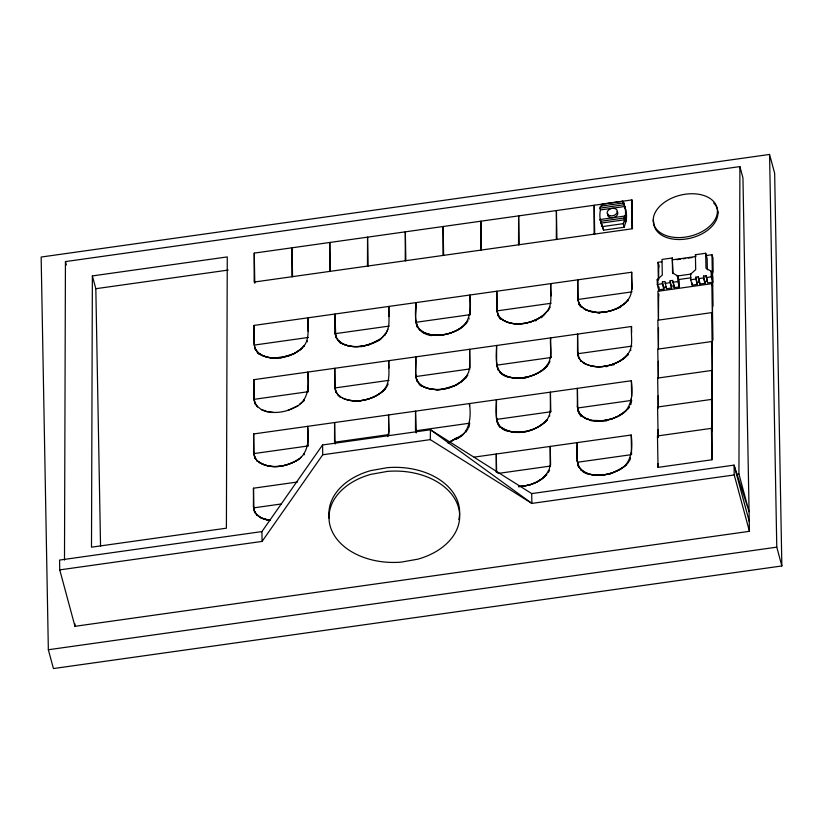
<?xml version="1.0" encoding="UTF-8"?>
<svg xmlns="http://www.w3.org/2000/svg" width="823" height="823" viewBox="0 0 823 823"><rect width="100%" height="100%" fill="white"/><g stroke="black" fill="none" stroke-linecap="round" stroke-linejoin="round"><path stroke-width="1.23" d="M64.492 560.093L65.439 261.591L739.908 166.596L742.953 177.881L749.434 531.319L74.975 626.313L59.75 569.886L59.565 560.072L261.909 531.586L322.554 444.965L430.46 429.76L531.699 493.594L734.044 465.129L749.074 511.68L738.931 474.058L739.908 166.596M92.371 275.921L91.497 547.182L226.397 528.181L227.271 256.92L92.371 275.921L95.828 288.708L100.55 546.112M254.328 510.846L257.27 515.589L254.646 511.937L253.433 506.289L253.484 488.204L297.628 481.99M254.502 456.58L257.434 461.302L254.811 457.67L253.597 452.033L253.659 433.947L631.354 380.74L631.653 396.696M253.772 397.766L254.914 403.476L253.772 397.766L253.834 379.681L631.529 326.484L631.642 332.626M632.023 289.408L631.704 272.228L254.009 325.424L253.947 343.51L255.161 349.158M254.245 253.114L254.153 282.052L631.848 228.845L631.941 199.917L254.245 253.114L254.801 283.277M291.918 276.723L292.011 247.795L292.546 276.693M298.79 459.172C287.145 466.61 270.644 469.799 258.443 461.898C268.874 469.069 283.153 467.341 294.017 461.991C308.337 456.076 309.386 439.677 307.617 426.345L307.977 445.984L254.019 453.576L253.597 452.033M254.677 402.324L257.362 406.305L261.632 409.916C272.084 414.216 284.264 412.755 294.192 407.735C308.512 401.819 309.561 385.421 307.792 372.089L308.152 391.717L254.194 399.32L255.202 404.268M329.694 271.405L329.786 242.476L330.311 271.374M335.218 444.039L334.539 440.634L334.591 422.549L334.951 442.177L388.909 434.575L388.549 414.946L388.868 432.126M334.714 386.368L334.766 368.282L335.126 387.921L335.928 392.015L338.51 395.575L335.619 390.925L334.714 386.368L335.887 391.635M389.073 316.248L388.898 306.423C388.003 315.569 391.347 326.155 385.195 334.066C381.347 339.714 374.99 342.512 368.786 344.796C358.951 347.676 347.224 347.862 338.726 341.411C332.317 333.757 335.702 323.13 334.94 314.026L335.784 336.658L340.3 343.078M367.459 266.086L367.552 237.147L368.087 266.055M405.235 260.768L405.328 231.829L405.852 260.737M416.15 432.641L415.471 429.225L415.533 411.14L416.284 432.826M415.646 374.969L415.708 356.884C417.148 366.41 412.488 378.796 421.067 385.936L416.551 379.526L415.646 374.969L417.076 381.471M416.726 325.26C417.24 328.778 430.913 337.708 419.401 329.241C412.57 322.338 417.292 311.104 415.872 302.627C415.131 317.987 413.465 332.554 431.396 335.63M443 255.449L443.093 226.51L443.628 255.418M429.328 334.508C442.167 336.7 457.382 333.192 466.137 322.667L466.302 323.439C455.448 334.107 437.877 338.695 423.68 332.389C434.05 337.399 446.2 335.373 456.302 330.712C470.735 325.075 471.414 308.121 469.83 295.025L470.19 314.664L416.232 322.256L415.821 320.713M480.776 250.13L480.869 221.192L481.393 250.099M496.238 472.093L496.29 454.008L496.629 472.412M496.413 417.827L496.464 399.741C495.878 411.315 493.728 430.038 509.879 431.478C522.955 433.639 537.357 429.956 546.863 420.481L549.435 415.039L550.361 410.235L550.422 392.139L550.782 411.778L496.825 419.38L496.413 417.827L497.617 423.434M497.802 369.218L496.578 363.571L496.639 345.485C496.043 357.1 493.923 375.844 510.085 377.366C522.77 379.475 536.822 376.121 546.194 367.068M496.753 309.314L496.814 291.229L497.174 310.857L497.977 314.962L500.6 318.604L497.658 313.861L496.753 309.314L498.182 315.816L500.415 319.293M518.541 244.812L518.634 215.873L519.169 244.77M497.483 368.118C503.655 379.825 519.395 379.465 530.485 376.255C536.73 374.054 542.81 370.669 546.894 365.391C553.107 357.583 549.661 346.967 550.597 337.883L550.957 357.521L496.999 365.124L496.578 363.571M556.317 239.483L556.41 210.554L556.934 239.452M578.384 466.343L577.17 460.695L577.232 442.599C576.635 454.224 574.516 472.958 590.677 474.49C603.393 477.042 617.384 473.153 626.787 464.193M577.345 406.428L577.407 388.343L577.767 407.982L578.559 412.066L581.182 415.697L578.25 410.986L577.345 406.428L578.775 412.93L580.997 416.417M577.52 352.172L577.571 334.087L577.931 353.715L578.734 357.82L581.357 361.462L578.425 356.719L577.52 352.172L578.569 356.092M577.695 297.916L577.746 279.83L578.106 299.459L578.908 303.564L581.532 307.205L578.6 302.463L577.695 297.916L579.125 304.417L580.236 306.156M594.083 234.164L594.175 205.236L594.71 234.133M626.766 464.131C626.149 467.711 596.562 479.449 617.589 470.653C631.91 464.738 632.959 448.34 631.19 435.007L474.223 457.115M581.141 415.615L580.925 414.967C591.099 423.773 606.458 421.952 617.764 416.397C632.085 410.482 633.134 394.073 631.354 380.74M631.529 326.484C630.644 335.63 633.977 346.216 627.836 354.127C623.988 359.733 617.682 362.593 611.448 364.712C602.045 367.665 590.77 367.974 582.396 362.141C596.654 370.947 617.024 366.41 627.836 354.127L628 354.898L627.836 354.127M631.704 272.228C630.819 281.363 634.152 291.959 628 299.86C624.163 305.508 617.795 308.316 611.592 310.6C602.518 313.193 591.881 313.697 583.61 308.553M705.712 255.614L711.988 254.739L712.656 257.218L711.998 459.769L658.05 467.371L658.061 463.596M658.163 429.627L658.143 437.178L657.567 407.015L711.525 399.412L712.193 401.891L711.617 370.473L657.659 378.076L658.184 406.984M658.246 406.984L658.277 395.657M658.338 378.138L658.39 361.246M658.493 327.719L658.431 349.106L657.844 320.209L711.802 312.606L712.471 315.086M658.616 291.239L658.626 286.209M658.647 279.913L658.698 264.821L658.03 262.331L661.795 261.807M531.699 493.594L531.874 503.409L430.285 439.626L430.46 429.76L531.874 503.409L734.229 474.943L749.434 531.319M500.384 372.778L500.168 372.109L500.425 372.86C513.501 381.759 530.187 378.405 542.727 370.185L547.069 366.297M591.017 365.968C603.66 368.488 618.011 364.404 627.136 355.67M280.869 357.799L294.428 353.509L302.257 348.18C290.21 358.334 271.364 362.12 257.784 352.81L257.64 352.388M501.629 319.283C514.889 327.791 532.913 323.706 544.631 314.376M579.125 304.417L581.491 307.123L581.275 306.444C592.478 316.114 608.351 312.411 620.604 307.174M449.379 441.92C474.892 427.61 424.658 456.806 463.349 434.256M631.385 402.468L631.303 398.826M611.427 364.856L613.865 364.815M280.88 357.604L273.884 358.17L287.875 356.061M368.786 344.796L381.028 338.726L385.195 334.066L385.411 334.735M500.559 318.522L500.343 317.843C508.48 325.27 520.938 324.879 530.681 321.855C536.874 319.633 543.252 316.906 547.069 311.269C553.21 303.358 549.877 292.772 550.772 283.626L550.999 295.899M597.632 312.565L604.627 311.999M302.926 347.275C310.415 339.261 307.38 327.677 307.967 317.822L308.214 331.33M384.32 389.876C378.302 395.966 369.939 399.032 361.636 400.451C359.394 402.066 335.794 398.455 354.651 401.027C363.961 401.171 373.303 398.363 380.72 392.674C391.244 385.37 388.641 371.636 388.723 360.68L388.857 368.046M387.798 436.643L388.497 433.032M464.162 433.371L461.61 435.809L455.891 439.194C470.211 433.279 471.26 416.88 469.491 403.548L469.532 405.996M267.166 411.757L261.632 409.442M469.069 426.437L469.583 424.267M599.926 208.137L600.389 206.203L623.793 202.911L624.328 204.701L599.926 208.137L600.409 209.937A48.372 34.082 -15.1 0 0 600.615 221.305L624.071 218.023L624.534 216.079L600.132 219.515L603.609 230.152L624.163 227.261L625.984 221.449A48.372 34.082 -15.1 0 0 625.778 210.081L623.793 202.911M601.479 206.059L602.23 204.125L622.785 201.234L624.276 204.701M624.163 227.261L623.196 223.671L624.554 219.813L601.15 223.105L603.609 230.152M385.915 333.654L387.911 329.323M468.03 320.744L466.343 323.336L466.137 322.667M547.84 311.073L549.527 308.481M548.169 472.556L549.569 470.396M627.702 463.318L629.945 459.862M387.479 385.545L385.236 388.991L385.02 388.322L385.195 389.094C375.494 398.527 361.513 402.786 348.15 400.132M466.734 376.728L467.855 375M466.692 430.758L468.102 428.598M549.353 362.737L547.11 366.194L546.894 365.391M629.276 406.881L627.867 409.031L629.379 407.313M59.75 569.886L262.095 541.411L322.729 454.769L322.554 444.965M541.483 317.709L542.902 315.929M287.855 356.194L294.367 353.479L299.963 349.816L304.263 345.465L304.479 346.144M547.069 311.269L542.769 315.61L537.172 319.273L530.66 321.999M604.607 312.195C613.402 310.703 622.095 307.051 628 299.86L628.175 300.642L628 299.86M535.598 320.949L537.172 319.273M618.176 307.915L626.046 302.545M626.087 410.687L617.816 416.387L611.252 419.113L617.816 416.387L623.484 413.012L626.931 409.854M672.288 257.98L672.566 272.938L677.771 275.952L679.222 281.322L679.325 286.939L674.191 287.659L672.7 280.417L670.138 280.777L671.619 288.019L666.476 288.75L664.994 281.507L662.422 281.867L663.914 289.11L658.77 289.83L657.32 284.46L657.238 279.542L662.299 275.077L662.011 259.42L672.288 257.98L673.029 273.483M546.863 420.481C534.899 432.065 514.601 437.126 500.23 427.044L497.308 422.384M301.403 456.888L299.737 458.606M380.895 338.418C381.491 342.224 345.063 350.505 368.817 344.662M287.752 410.512L298.142 405.646M298.78 459.172C286.589 467.094 269.666 470.365 257.188 460.561L257.393 461.209M523.675 323.593L530.681 321.855M604.267 420.471L611.263 418.928C599.71 422.919 574.382 419.164 606.5 420.954M769.567 154.446L41.15 257.043L48.351 649.748L53.433 668.554L781.85 565.957L774.649 173.252L769.567 154.446L776.778 547.151L781.85 565.957M600.409 209.937L624.811 206.491A48.372 34.082 -15.1 0 1 625.017 217.869M95.828 288.708L228.177 270.067M602.642 226.572L623.196 223.671M707.266 280.015L706.103 275.715L703.542 276.075L705.023 283.318L699.879 284.038L698.398 276.795L695.826 277.156L697.318 284.408L692.174 285.128L690.723 279.758L690.62 274.141L695.692 269.677L695.414 254.719L705.692 253.268L707.142 258.648L707.348 269.862M672.772 259.77L695.898 256.509L695.414 254.719M676.845 259.687L680.611 259.152M683.121 258.803L685.631 258.443M688.141 258.093L691.906 257.558M676.856 276.065L691.238 274.038M679.016 279.481L691.011 277.793M657.32 284.46L662.464 283.74L663.914 289.11M665.035 283.369L670.169 282.649L671.619 288.019M672.741 282.289L677.874 281.559L679.325 286.939M690.723 279.758L695.867 279.028L697.318 284.408M698.398 276.795L698.429 278.668L703.572 277.948L705.023 283.318M706.144 277.577L711.278 276.857L712.728 282.227L707.595 282.958L706.103 275.715M663.873 287.237L666.445 286.877M671.589 286.157L674.15 285.787L674.191 287.659M697.276 282.536L699.848 282.176M704.992 281.445L707.554 281.085M255.12 348.777L254.369 345.063L308.327 337.461M389.258 326.062L335.3 333.665L334.879 332.111M497.174 310.857L551.132 303.265M578.106 299.459L632.064 291.856M712.564 286.147L711.895 283.668L657.937 291.27L658.462 320.178L658.606 293.749L658.647 296.27M335.126 387.921L389.084 380.319M416.068 376.523L470.026 368.92M631.889 346.123L577.931 353.715L578.692 357.439M711.802 312.606L712.379 344.024L711.71 341.545L657.752 349.137L658.277 378.045M469.851 423.176L415.893 430.779L415.471 429.225M577.767 407.982L631.714 400.379L630.675 404.721L630.367 403.64M322.729 454.769L430.285 439.626M658.05 467.371L657.474 435.953L711.422 428.351L712.101 430.83L711.525 399.412M253.433 506.289L253.844 507.842L281.456 503.954M497.905 473.462L550.608 466.034M577.17 460.695L577.592 462.238L630.295 454.81M736.379 474.418L738.931 474.058M48.351 649.748L776.778 547.151M523.685 323.398C515.671 324.478 506.454 323.923 500.343 317.843M518.521 486.465C528.479 485.981 541.195 482.401 546.544 474.038L549.26 469.295L550.196 464.491L550.248 446.405L550.587 464.81M270.119 520.496L261.292 517.965L257.013 514.828L257.229 515.496M267.218 411.531L273.678 412.498M604.452 366.256L606.674 366.719M523.51 377.654L525.743 378.127M259.368 354.487L257.784 352.81L261.94 355.505L267.454 357.316L273.915 358.026C266.539 357.964 258.412 355.125 254.852 348.067L257.743 352.717L257.537 352.049M500.189 426.952L499.993 426.365C514.498 437.208 535.289 432.579 546.719 419.781L546.914 420.368M599.885 313.244L585.678 309.901L581.275 306.444M342.574 398.044L348.211 400.163L342.697 398.353L338.294 394.906M712.728 282.227L712.625 276.621L711.175 271.251L705.969 268.236L705.692 253.268M419.483 384.259C427.929 390.76 440.13 390.38 449.553 387.654C472.052 378.868 437.064 392.756 435.614 389.474C429.616 389.197 423.526 387.952 419.236 383.508L419.442 384.176C433.443 394.289 456.035 389.454 465.962 376.924L468.668 372.181L469.604 367.367L469.666 349.281L469.995 367.696M582.221 416.376L585.328 418.382L590.842 420.183L585.328 418.382L580.925 414.967M259.348 516.937L266.93 520.085L270.16 520.445L261.416 518.284L257.013 514.828M580.966 469.902L580.76 469.223C588.939 476.712 601.109 475.961 611.098 473.235C599.844 476.579 584.309 476.949 578.075 465.242M338.469 340.65C344.703 346.493 353.725 347.213 361.811 346.195C353.581 347.337 344.209 346.473 338.469 340.65L338.685 341.319M338.551 395.668L340.125 397.334M255.809 350.053L257.743 352.717M255.542 404.371L256.817 406.181M498.399 425.203L499.51 426.942M299.788 404.072L304.417 400.472L304.088 399.721M585.503 364.157L581.1 360.7L581.316 361.379M624.564 206.522L625.778 210.081M580.76 469.223L581.017 469.984M465.993 431.828L465.787 431.18L465.952 431.931M304.119 454.635L303.913 453.987L304.078 454.728M600.132 219.515L600.667 221.315M602.117 226.685L601.582 224.885A48.372 34.082 -15.1 0 1 600.944 221.192M549.435 415.039L549.733 416.088M630.541 349.384L630.85 350.475M630.192 457.897L630.511 458.997M578.6 302.463L578.908 303.564M578.425 356.719L578.734 357.82M549.774 306.526L550.093 307.617M578.25 410.986L578.559 412.066M549.599 360.783L549.918 361.873M497.658 313.861L497.977 314.962M468.843 317.925L469.151 319.015M468.493 426.437L468.801 427.528M416.551 379.526L416.86 380.617M387.736 383.58L388.045 384.68M335.619 390.925L335.928 392.015M306.969 340.722L307.288 341.823M698.429 278.668L699.879 284.038M711.617 370.473L712.286 372.963L711.71 341.545M749.259 521.494L734.044 465.129L734.229 474.943M672.998 281.487L674.15 285.787M657.238 279.542L658.102 282.762M622.785 201.234L623.752 204.814M624.534 216.079L625.984 221.449M624.071 218.023L625.521 223.393M657.567 407.015L658.009 408.671M657.474 435.953L657.916 437.599M631.128 453.092L631.55 454.635L631.19 435.007M578.096 409.206L578.754 411.675M550.536 355.968L550.957 357.521M550.361 410.235L550.782 411.778M469.779 313.11L470.19 314.664M334.539 440.634L334.951 442.177M307.73 390.174L308.152 391.717M307.555 444.43L307.977 445.984M65.439 261.591L66.354 264.975M717.45 211.141A32.683 21.079 -14 0 1 669.212 236.51A32.683 21.079 -14 0 1 669.325 199.341A32.683 21.079 -14 0 1 717.45 211.141L717.934 213.085M653.215 220.194L653.699 222.128A32.683 21.079 -14 0 0 694.056 237.158A32.683 21.079 -14 0 0 713.664 202.962M385.195 334.066L385.37 334.838M304.263 345.465L304.428 346.236M577.592 462.238L578.6 467.186M496.999 365.124L498.008 370.072M496.825 419.38L497.843 424.329M416.232 322.256L417.251 327.215M336.062 337.379L335.3 333.665L336.103 337.759M253.659 433.947L254.019 453.576L255.027 458.534M253.484 488.204L253.844 507.842L254.863 512.791M254.019 453.576L254.811 457.67M253.844 507.842L254.646 511.937M257.362 406.305L257.455 407.087M712.656 257.218L712.934 272.3M711.988 254.739L712.934 306.259M711.895 283.668L712.934 340.218M711.175 271.251L711.278 276.857M711.422 428.351L711.998 459.769M703.542 276.075L703.572 277.948M695.826 277.156L695.867 279.028M692.133 282.886L692.174 285.128M677.771 275.952L677.874 281.559M670.138 280.777L670.169 282.649M662.422 281.867L662.464 283.74M658.698 264.821L658.75 267.331M658.729 287.371L658.77 289.83M658.03 262.331L658.349 279.933M658.462 286.209L658.554 291.239M631.941 199.917L632.476 228.815M261.909 531.586L262.095 541.411M254.009 325.424L254.369 345.063M253.834 379.681L254.194 399.32M74.924 623.855L74.975 626.313M617.127 211.408A5.226 3.683 -15.1 0 1 613.454 217.519A5.226 3.683 -15.1 0 1 607.734 213.63M329.272 518.439A65.367 45.677 -1.1 0 1 370.792 470.602L387.376 467.659A65.367 45.677 -1.1 0 1 458.833 519.519M523.171 486.177L518.5 486.619L523.171 486.177M530.166 484.634L523.161 486.372L530.166 484.634M465.962 376.924L461.662 381.275L456.065 384.938L461.785 381.584L466.127 377.695L465.962 376.924M546.544 474.038L542.254 478.389L536.658 482.052L530.135 484.778C536.586 482.679 541.904 479.336 546.719 474.82L546.544 474.038M387.448 471.394L370.854 474.346A65.367 45.677 -1.1 0 0 330.795 528.057A65.367 45.677 -1.1 0 0 401.223 562.119L417.817 559.177A65.367 45.677 -1.1 0 0 457.876 505.456A65.367 45.677 -1.1 0 0 387.448 471.394M419.658 330.002L419.401 329.241L419.617 329.92M609.72 215.708A5.226 3.683 -15.1 0 0 617.373 211.388A5.226 3.683 -15.1 0 0 609.606 209.237A5.226 3.683 -15.1 0 0 609.72 215.708"/></g></svg>
